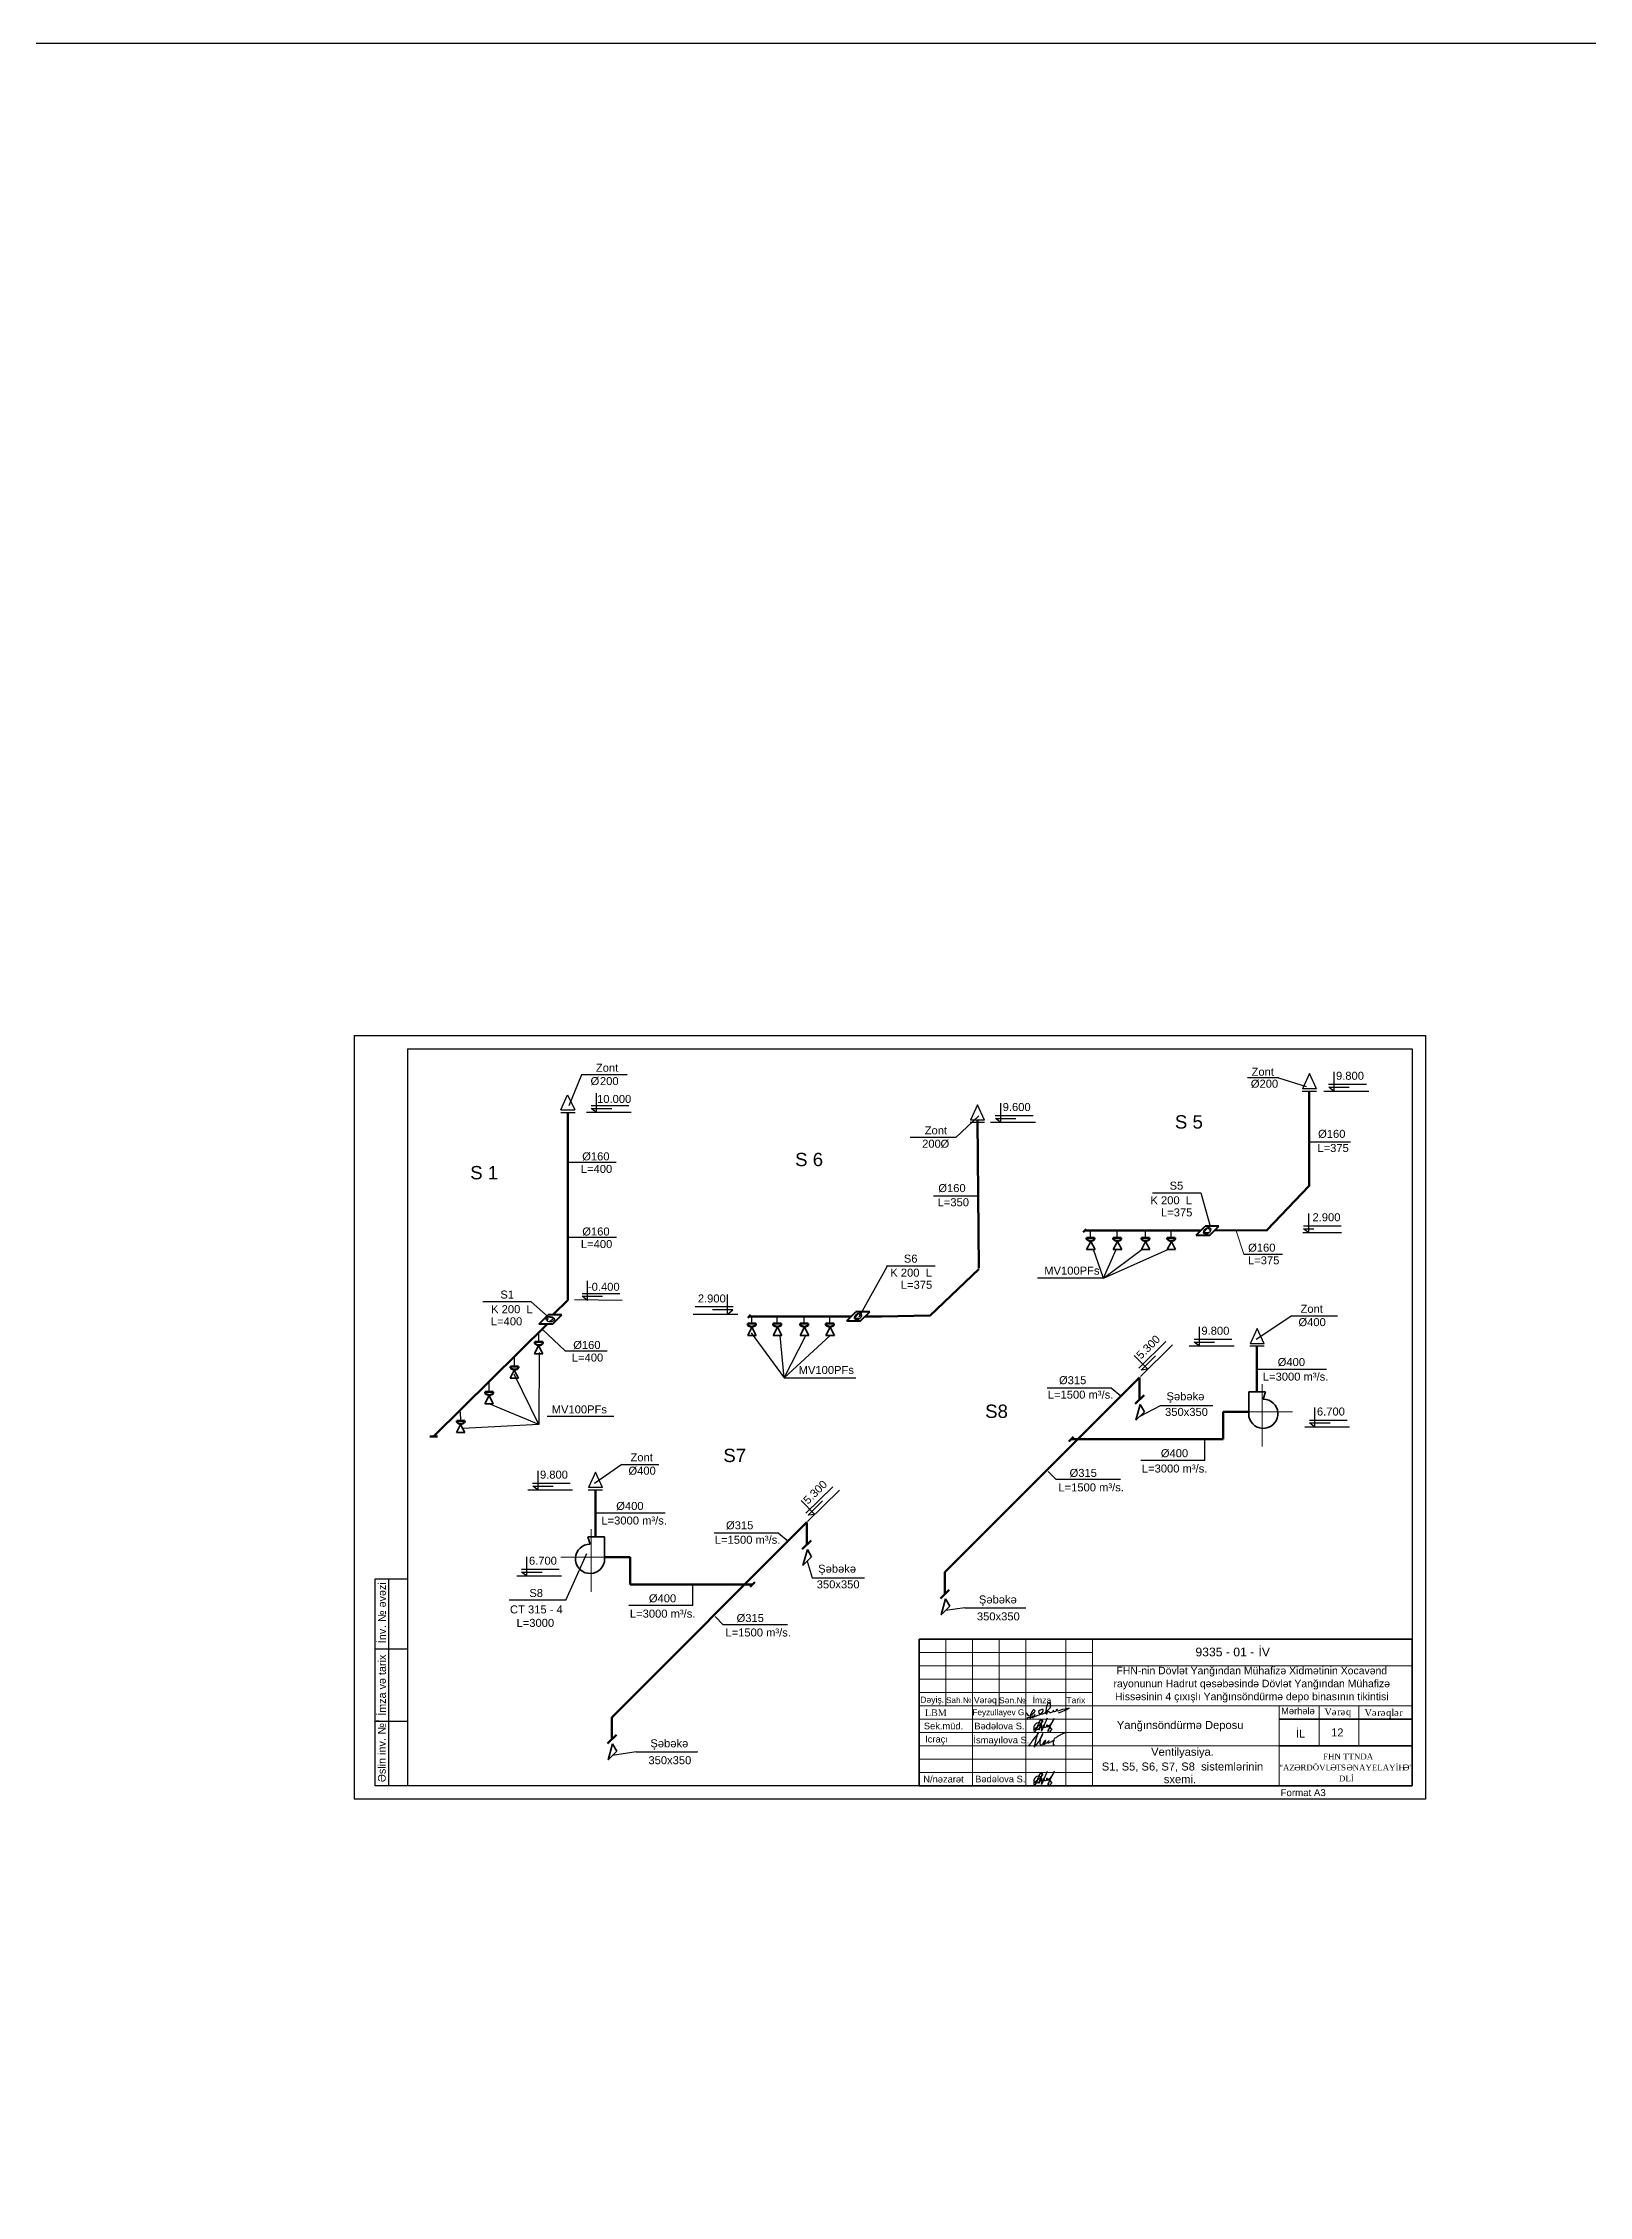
# Model space of a CAD drawing. Header units: millimetres. Extents: x 895788 to 1136524, y -21936 to 400945.
# Drawn here: x 955849 to 1013832, y 320217 to 400945 of the extents above; entities that cross this region are included whole.
import ezdxf

# ---------------------------------------------------------------- set-up
doc = ezdxf.new("R2010")
doc.units = ezdxf.units.MM
for name, color, linetype, lineweight in [('0_Ном._пера__1', 7, 'Continuous', 15), ('0_Ном._пера__21', 7, 'Continuous', 30), ('0_Ном._пера__7', 7, 'Continuous', 60), ('2D-чертеж - Общий_Ном._пера__41', 7, 'Continuous', 25), ('Künc ştampının yazısı', 7, 'Continuous', 13), ('LLLLLLLL', 7, 'Continuous', 30), ('ştamp', 5, 'Continuous', 18), ('Интерьер- Перегородка_Ном._пера__1_Ном._пера__7', 7, 'Continuous', 35), ('Интерьер- Перегородка_Ном._пера__7_Ном._пера__7', 7, 'Continuous', 25)]:
    doc.layers.add(name, color=color, linetype=linetype, lineweight=lineweight)
doc.layers.add('2D-чертеж - Общий', color=7, linetype='Continuous')
doc.layers.add('kenar xetler', color=7, linetype='Continuous')
doc.styles.get("Standard").update_dxf_attribs({"font": 'arial.ttf', "height": 400})
doc.styles.add('Times New  Roman', font='times.ttf')
doc.styles.add('Times New Roman', font='times.ttf', dxfattribs={"height": 200})
doc.styles.add('СГЕНЕРИР_СТИЛЬ_1', font='arial.ttf')
doc.linetypes.add('пути', pattern='A,0.15,[130,ltypeshp.shx,S=0.25,R=0,X=0,Y=0],0.15', length=0.3)

msp = doc.modelspace()

# ---------------------------------------------------------------- linework, layer by layer
for p, q in [((967518.391, 363727.695), (1007707.162, 363729.533)), ((967518.391, 363727.695), (1007707.162, 363729.533)), ((967518.391, 363727.695), (1007707.162, 363729.533)), ((967518.391, 363727.695), (967518.391, 335093.262)), ((1007707.162, 363729.533), (1007707.162, 335098.67)), ((976043.866, 362259.693), (975566.051, 361089.812)), ((977753.786, 362259.693), (976043.866, 362259.693)), ((1002187.034, 362141.62), (1001030.786, 362141.62)), ((1002184.111, 362141.916), (1003222.81, 361821.117)), ((990086.522, 359911.335), (990942.029, 360714.143)), ((990086.522, 359911.335), (988376.601, 359911.335)), ((1003350.921, 359749.297), (1004887.23, 359749.297)), ((977350.244, 358971.329), (975569.56, 358971.329)), ((989246.477, 357715.43), (990880.847, 357715.43)), ((997455.95, 357828.431), (999277.016, 357828.431)), ((999277.016, 357828.431), (999623.349, 356585.37)), ((977352.924, 356154.298), (975572.24, 356154.298)), ((995620.332, 354636.191), (995251.029, 355703.712)), ((995620.332, 354636.191), (996093.383, 355703.712)), ((995620.332, 354636.191), (997060.55, 355703.712)), ((1000887.65, 355537.785), (1002337.14, 355534.853)), ((987497.446, 355059.25), (986452.899, 353171.752)), ((987487.385, 355091.59), (989308.45, 355091.59)), ((995598.59, 354636.191), (993143.305, 354636.191)), ((974159.782, 353744.539), (972338.717, 353744.539)), ((1002687.482, 353220.163), (1001344.074, 352326.14)), ((1002687.482, 353220.163), (1004397.402, 353220.163)), ((982404.42, 352577.166), (983645.539, 350897.035)), ((983645.539, 350897.035), (983490.488, 352486.909)), ((983645.539, 350897.035), (984462.705, 352487.41)), ((983645.539, 350897.035), (985371.367, 352487.41)), ((974454.175, 351845.178), (974440.727, 349140.059)), ((977013.124, 351898.965), (975423.395, 351898.965)), ((1003987.867, 351211.106), (1001377.516, 351211.106)), ((974440.727, 349140.059), (973524.618, 351030.806)), ((983645.539, 350897.035), (986335.986, 350892.103)), ((995910.792, 350513.229), (993505.984, 350513.229)), ((996276.064, 350209.288), (995910.792, 350513.229)), ((974440.727, 349140.059), (972577.82, 349924.777)), ((996998.669, 349461.371), (997767.81, 349855.799)), ((974440.727, 349140.059), (971588.51, 348998.684)), ((977256.871, 349446.535), (974752.556, 349446.535)), ((999425.899, 347799.481), (999425.899, 348590.378)), ((977557.397, 347650.719), (976534.449, 346930.487)), ((977557.397, 347650.719), (978951.23, 347650.719)), ((993850.754, 347079.529), (993549.155, 347381.676)), ((999425.899, 347799.481), (997021.091, 347799.481)), ((996255.563, 347079.529), (993850.754, 347079.529)), ((979178.242, 345815.453), (976567.891, 345815.453)), ((983421.678, 345071.972), (981016.87, 345071.972)), ((983786.95, 344768.03), (983421.678, 345071.972)), ((975456.315, 342563.094), (976247.537, 344305.984)), ((984509.555, 344020.114), (984702.179, 343389.849)), ((968814.774, 335598.431), (968814.774, 343355.57)), ((980223.58, 342358.223), (980223.58, 343149.12)), ((975456.315, 342563.094), (973334.251, 342563.094)), ((980223.58, 342358.223), (977818.771, 342358.223)), ((981361.64, 341638.272), (981060.041, 341940.418)), ((983766.449, 341638.272), (981361.64, 341638.272)), ((990419.404, 342268.809), (989695.252, 342171.188)), ((968300.845, 340728.808), (969517.99, 340728.808)), ((969518.035, 339615.88), (969518.035, 336115.88)), ((968300.845, 338024.021), (969518.029, 338024.021)), ((968460.054, 338024.021), (968343.129, 338024.021)), ((978098.652, 336876.171), (977206.138, 336729.93)), ((980395.577, 336876.171), (980396.086, 336876.671)), ((1007707.162, 335098.67), (967518.391, 335098.67))]:
    msp.add_line(p, q)
at = {"linetype": 'ByBlock', "lineweight": 30}
for p, q in [((969518.041, 363228.59), (969518.034, 335598.434)), ((969518.041, 363228.59), (1007206.042, 363228.58)), ((1007206.042, 363228.58), (1007206.94, 335598.431)), ((1007206.94, 335598.431), (969415.847, 335598.431))]:
    msp.add_line(p, q, dxfattribs=at)
at = {"lineweight": 30}
for p, q in [((1003349.183, 362307.519), (1003084.519, 361734.643)), ((1003608.707, 361734.643), (1003084.519, 361734.643)), ((1003608.707, 361734.643), (1003349.183, 362307.519)), ((975266.254, 360938.052), (975525.779, 361510.928)), ((975266.254, 360938.052), (975790.443, 360938.052)), ((975525.779, 361510.928), (975790.443, 360938.052)), ((990901.756, 361135.259), (990637.092, 360562.383)), ((991161.281, 360562.383), (990901.756, 361135.259)), ((1003611.572, 361637.505), (1003073.132, 361637.505)), ((975263.389, 360840.914), (975801.83, 360840.914)), ((991164.146, 360465.245), (990625.705, 360465.245)), ((991161.281, 360562.383), (990637.092, 360562.383)), ((1001646.736, 352077.242), (1001108.296, 352077.242)), ((1001384.347, 352747.256), (1001119.683, 352174.38)), ((1001643.872, 352174.38), (1001119.683, 352174.38)), ((1001643.872, 352174.38), (1001384.347, 352747.256)), ((976574.722, 347351.603), (976310.058, 346778.727)), ((976834.247, 346778.727), (976574.722, 347351.603)), ((976837.111, 346681.589), (976298.671, 346681.589)), ((976834.247, 346778.727), (976310.058, 346778.727)), ((968300.307, 335598.431), (968300.307, 343355.57)), ((968300.307, 343355.57), (969518.035, 343355.57)), ((968300.307, 343355.57), (969518.035, 343355.57)), ((969518.034, 335598.431), (968300.307, 335598.431))]:
    msp.add_line(p, q, dxfattribs=at)
at = {"color": 5, "lineweight": 60}
for p, q in [((1003342.352, 358086.59), (1003333.663, 361623.417)), ((975532.61, 353812.543), (975532.61, 360840.914)), ((990948.09, 355007.656), (990894.926, 360562.383)), ((994866.897, 356360.827), (994974.22, 356472.414)), ((999262.659, 356416.62), (994920.558, 356416.62)), ((994987.002, 356143.948), (995287.3, 356143.948)), ((994987.002, 356143.948), (994987.002, 356089.851)), ((995287.3, 356143.948), (995287.3, 356088.868)), ((995991.047, 356143.948), (996291.345, 356143.948)), ((995991.047, 356143.948), (995991.047, 356089.851)), ((996291.345, 356143.948), (996291.345, 356088.868)), ((997045.651, 356143.948), (997345.949, 356143.948)), ((997045.651, 356143.948), (997045.651, 356089.851)), ((997345.949, 356143.948), (997345.949, 356088.868)), ((998012.136, 356143.948), (998312.434, 356143.948)), ((998012.136, 356143.948), (998012.136, 356089.851)), ((998312.434, 356143.948), (998312.434, 356088.868)), ((1001779.335, 356430.629), (999782.909, 356416.62)), ((974994.824, 353281.818), (975532.61, 353812.543)), ((970523.596, 348725.709), (974756.794, 352911.107)), ((982279.926, 352927.145), (982580.223, 352927.145)), ((982279.926, 352927.145), (982279.926, 352873.048)), ((982281.347, 353144.525), (982388.67, 353256.111)), ((986160.03, 353200.318), (982335.009, 353200.318)), ((982580.223, 352927.145), (982580.223, 352872.065)), ((983235.305, 352927.645), (983535.603, 352927.645)), ((983235.305, 352927.645), (983235.305, 352873.548)), ((983535.603, 352927.645), (983535.603, 352872.566)), ((984251.175, 352927.645), (984551.473, 352927.645)), ((984251.175, 352927.645), (984251.175, 352873.548)), ((984551.473, 352927.645), (984551.473, 352872.566)), ((985211.746, 352927.645), (985512.044, 352927.645)), ((985211.746, 352927.645), (985211.746, 352873.548)), ((985512.044, 352927.645), (985512.044, 352872.566)), ((987299.469, 353197.018), (986680.28, 353200.318)), ((989125.051, 353237.4), (987300.172, 353191.8)), ((974595.279, 352238.208), (974294.981, 352238.208)), ((974294.981, 352238.208), (974294.981, 352183.128)), ((974595.279, 352238.208), (974595.279, 352184.111)), ((1001377.516, 350368.688), (1001377.516, 352077.242)), ((973684.238, 351319.637), (973383.941, 351319.637)), ((973383.941, 351319.637), (973383.941, 351264.557)), ((973684.238, 351319.637), (973684.238, 351265.54)), ((972737.44, 350365.013), (972437.142, 350365.013)), ((972437.142, 350365.013), (972437.142, 350309.933)), ((972737.44, 350365.013), (972737.44, 350310.916)), ((989676.092, 343602.391), (996979.155, 350913.117)), ((996979.155, 350913.117), (996979.508, 350912.97)), ((996979.508, 350912.97), (996979.508, 350077.283)), ((996814.496, 349913.546), (997144.521, 350241.02)), ((1000106.955, 349613.435), (1000106.955, 348590.378)), ((1001079.828, 349613.435), (1000106.955, 349613.435)), ((971668.776, 349287.516), (971368.478, 349287.516)), ((971368.478, 349287.516), (971368.478, 349232.436)), ((971668.776, 349287.516), (971668.776, 349233.419)), ((970647.902, 348699.361), (970354.457, 348699.361)), ((994318.963, 348502.319), (994492.6, 348678.436)), ((994405.782, 348590.378), (1000106.955, 348590.378)), ((976567.891, 344973.035), (976567.891, 346681.589)), ((977186.977, 338161.133), (984490.041, 345471.859)), ((984325.381, 344472.288), (984655.407, 344799.762)), ((984490.041, 345471.859), (984490.394, 345471.713)), ((984490.394, 345471.713), (984490.394, 344636.025)), ((976900.349, 344172.177), (977873.222, 344172.177)), ((977866.505, 344172.177), (977866.505, 343149.12)), ((977866.505, 343149.12), (982461.003, 343149.12)), ((982374.184, 343061.062), (982547.821, 343237.179)), ((989676.092, 343602.391), (989676.092, 342787.099)), ((989511.079, 342623.362), (989841.104, 342950.836)), ((977021.965, 337182.105), (977351.99, 337509.579)), ((977186.977, 338161.133), (977186.977, 337345.842))]:
    msp.add_line(p, q, dxfattribs=at)
at = {"color": 5, "lineweight": 60, "ltscale": 20}
for p, q in [((1001747.53, 356426.499), (1003338.727, 358093.228)), ((989125.051, 353237.4), (990950.412, 354969.354))]:
    msp.add_line(p, q, dxfattribs=at)
at = {"lineweight": 40}
for p, q in [((999093.909, 356247.87), (999431.409, 356585.37)), ((999094.263, 356247.017), (999613.098, 356247.017)), ((999951.806, 356585.517), (999431.763, 356585.517)), ((999613.452, 356247.163), (999951.806, 356585.517)), ((974451.445, 352919.793), (974788.945, 353257.293)), ((974451.798, 352918.939), (974970.634, 352918.939)), ((975309.341, 353257.439), (974789.298, 353257.439)), ((974970.987, 352919.086), (975309.341, 353257.439)), ((985995.538, 353033.876), (986333.038, 353371.376)), ((985995.892, 353033.022), (986514.728, 353033.022)), ((986853.435, 353371.522), (986333.392, 353371.522)), ((986515.081, 353033.169), (986853.435, 353371.522))]:
    msp.add_line(p, q, dxfattribs=at)
at = {"color": 3, "lineweight": 30}
for p, q in [((999526.129, 356530.338), (999380.506, 356342.04)), ((999380.506, 356342.04), (999600.097, 356349.279)), ((999527.12, 356531.228), (999634.488, 356403.23)), ((974792.51, 353176.855), (974762.605, 353027.081)), ((975025.443, 353113.357), (974792.51, 353176.855)), ((975025.443, 353113.357), (974827.442, 352995.317)), ((986427.759, 353316.343), (986282.135, 353128.045)), ((986282.135, 353128.045), (986501.726, 353135.285)), ((986428.749, 353317.234), (986536.117, 353189.235))]:
    msp.add_line(p, q, dxfattribs=at)
at = {"color": 7, "lineweight": 0}
for p, q in [((1000887.65, 355537.785), (1000594.987, 356401.806)), ((974159.782, 353744.539), (974792.51, 353176.855)), ((975431.03, 351901.32), (974566.25, 352722.715)), ((1001576.096, 350656.239), (1001576.096, 348313.708)), ((1001079.828, 349613.435), (1002711.533, 349613.435)), ((976404.081, 345214.981), (976404.081, 342872.451)), ((976900.349, 344172.177), (975268.644, 344172.177))]:
    msp.add_line(p, q, dxfattribs=at)
at = {"color": 7, "lineweight": 35}
for p, q in [((995146.623, 356006.521), (994987.913, 355703.712)), ((995305.333, 355703.712), (994987.913, 355703.712)), ((995305.333, 355703.712), (995146.623, 356006.521)), ((996150.668, 356006.521), (995991.958, 355703.712)), ((996309.378, 355703.712), (995991.958, 355703.712)), ((996309.378, 355703.712), (996150.668, 356006.521)), ((997205.272, 356006.521), (997046.562, 355703.712)), ((997363.982, 355703.712), (997046.562, 355703.712)), ((997363.982, 355703.712), (997205.272, 356006.521)), ((998171.757, 356006.521), (998013.047, 355703.712)), ((998330.467, 355703.712), (998013.047, 355703.712)), ((998330.467, 355703.712), (998171.757, 356006.521)), ((982439.546, 352789.717), (982280.836, 352486.909)), ((982598.256, 352486.909), (982439.546, 352789.717)), ((983394.926, 352790.218), (983236.216, 352487.41)), ((983553.636, 352487.41), (983394.926, 352790.218)), ((984410.796, 352790.218), (984252.086, 352487.41)), ((984569.506, 352487.41), (984410.796, 352790.218)), ((985371.367, 352790.218), (985212.657, 352487.41)), ((985530.077, 352487.41), (985371.367, 352790.218)), ((974276.948, 351797.972), (974435.658, 352100.781)), ((974435.658, 352100.781), (974594.369, 351797.972)), ((982598.256, 352486.909), (982280.836, 352486.909)), ((983553.636, 352487.41), (983236.216, 352487.41)), ((984569.506, 352487.41), (984252.086, 352487.41)), ((985530.077, 352487.41), (985212.657, 352487.41)), ((973365.908, 350879.401), (973524.618, 351182.21)), ((973524.618, 351182.21), (973683.328, 350879.401)), ((974276.948, 351797.972), (974594.369, 351797.972)), ((973365.908, 350879.401), (973683.328, 350879.401)), ((1001077.371, 350368.109), (1001696.575, 350368.109)), ((1001077.371, 350368.109), (1001077.371, 349437.09)), ((1001696.575, 350368.109), (1001615.29, 350098.125)), ((972419.109, 349924.777), (972577.82, 350227.586)), ((972419.109, 349924.777), (972736.53, 349924.777)), ((972577.82, 350227.586), (972736.53, 349924.777)), ((996838.055, 349301.885), (997004.372, 349897.779)), ((996838.055, 349301.885), (997159.283, 349620.857)), ((997004.372, 349897.779), (997159.283, 349620.857)), ((971350.445, 348847.28), (971509.155, 349150.089)), ((971350.445, 348847.28), (971667.865, 348847.28)), ((971509.155, 349150.089), (971667.865, 348847.28)), ((976902.807, 344926.851), (976283.602, 344926.851)), ((976283.602, 344926.851), (976364.887, 344656.867)), ((976902.807, 344926.851), (976902.807, 343995.832)), ((984348.941, 343860.628), (984515.258, 344456.521)), ((984348.941, 343860.628), (984670.169, 344179.599)), ((984515.258, 344456.521), (984670.169, 344179.599)), ((989534.638, 342011.702), (989700.955, 342607.596)), ((989534.638, 342011.702), (989855.866, 342330.673)), ((989700.955, 342607.596), (989855.866, 342330.673)), ((977045.524, 336570.445), (977211.841, 337166.338)), ((977045.524, 336570.445), (977366.752, 336889.416)), ((977211.841, 337166.338), (977366.752, 336889.416))]:
    msp.add_line(p, q, dxfattribs=at)
at = {"color": 7}
for p, q in [((995620.332, 354636.191), (998030.631, 355703.712)), ((997767.81, 349855.799), (999730.144, 349855.799)), ((984702.179, 343389.849), (986664.513, 343389.849)), ((990419.404, 342268.809), (992716.329, 342268.809)), ((978098.652, 336876.171), (980395.577, 336876.171))]:
    msp.add_line(p, q, dxfattribs=at)
at = {"color": 5, "lineweight": 30}
for p, q in [((993006.388, 337705.266), (993240.327, 337898.547)), ((993131.366, 337777.737), (993099.319, 337699.027)), ((993326.396, 338032.169), (993197.292, 337731.975)), ((993210.05, 337700.959), (993236.664, 337728.314)), ((993507.691, 338129.183), (993294.349, 337647.775)), ((993294.349, 337647.775), (993321.818, 337794.211)), ((993570.257, 337734.772), (993545.981, 337637.089)), ((993757.828, 338122.932), (993570.257, 337734.772)), ((993006.388, 335705.266), (993240.327, 335898.547)), ((993326.396, 336032.169), (993197.292, 335731.975)), ((993507.691, 336129.183), (993294.349, 335647.775)), ((993757.828, 336122.932), (993570.257, 335734.772)), ((993131.366, 335777.737), (993099.319, 335699.027)), ((993210.05, 335700.959), (993236.664, 335728.314)), ((993294.349, 335647.775), (993321.818, 335794.211)), ((993570.257, 335734.772), (993545.981, 335637.089))]:
    msp.add_line(p, q, dxfattribs=at)
at = {"color": 4, "lineweight": 30}
msp.add_lwpolyline([(895787.88, 400945.385), (1136523.833, 400945.385), (1136523.833, -21935.758), (895787.88, -21935.758)], close=True, dxfattribs=at)
at = {"color": 5, "lineweight": 60}
for centre, start, end in [((995137.642, 356239.362), 224.78448981, 314.84059964), ((996141.687, 356239.362), 224.78448981, 314.84059964), ((997196.291, 356239.362), 224.78448981, 314.84059964), ((998162.776, 356239.362), 224.78448981, 314.84059964), ((982430.565, 353022.558), 224.78448981, 314.84059965), ((983385.945, 353023.059), 224.78448981, 314.84059965), ((984401.815, 353023.059), 224.78448981, 314.84059965), ((985362.386, 353023.059), 224.78448981, 314.84059965), ((974444.64, 352333.621), 225.15940035, 315.21551019), ((973533.599, 351415.051), 225.15940035, 315.21551019), ((972586.801, 350460.427), 225.15940035, 315.21551019), ((971518.136, 349382.929), 225.15940035, 315.21551019)]:
    msp.add_arc(centre, 212.24, start, end, dxfattribs=at)
at = {"lineweight": 30}
for centre, start, end in [((999431.763, 356585.017), 90, 135), ((999613.098, 356247.517), 270, 315), ((999622.995, 356585.017), 45, 90), ((974789.298, 353256.939), 90, 135), ((974970.634, 352919.439), 270, 315), ((986333.392, 353371.022), 90, 135), ((986514.728, 353033.522), 270, 315)]:
    msp.add_arc(centre, 0.5, start, end, dxfattribs=at)
at = {"lineweight": 40}
msp.add_arc((974451.798, 352919.439), 0.5, 135, 270, dxfattribs=at)
at = {"color": 7, "lineweight": 35}
for centre, start, end in [((1001614.86, 349549.09), 191.77067525, 89.95511965), ((976365.317, 344107.833), 90.04488035, 348.22932475)]:
    msp.add_arc(centre, 549.035, start, end, dxfattribs=at)
at = {"color": 3, "lineweight": 30}
for centre, major_axis in [((999511.551, 356408.147), (-114.9, -99.509)), ((974877.591, 353092.689), (-151.862, 6.484)), ((986413.181, 353194.153), (-114.9, -99.509))]:
    msp.add_ellipse(centre, major_axis=major_axis, ratio=0.68620526, dxfattribs=at)
at = {"color": 5, "lineweight": 30}
for centre, major_axis, ratio, start_param, end_param in [((993029.816, 337684.202), (0.073, 31.504), 0.999998025, 0.840791357, 2.297146505), ((993159.92, 337786.272), (-1.485, 149.775), 0.999998174, 0.89052601, 1.841507751), ((993044.609, 337688.809), (-0.195, 46.077), 0.99999809, 2.152370903, 3.651563201), ((993095.189, 337781.88), (-0.303, 87.448), 0.999998153, 2.005347321, 3.576170897), ((993209.782, 337739.919), (-3.142, 217.695), 0.999998116, -0.083286193, 0.861459039), ((992900.735, 337790.086), (18.846, 217.652), 0.999997974, 4.094830118, 4.368830198), ((992712.211, 337984.64), (1.893, 467.437), 0.999998143, 4.25790895, 4.531200384), ((993017.945, 338016.185), (2.231, 333.689), 0.999998169, 3.49800116, 3.953951908), ((993749.645, 337747.119), (33.272, 596.572), 0.999997872, 1.141350874, 1.370281036), ((993219.174, 337722.845), (-1.101, 23.685), 0.999998204, 1.129032484, 2.700136265), ((993270.237, 338006.846), (-0.091, 52.654), 0.999998135, -1.45784773, 1.201583692), ((993168.215, 337813.066), (1.705, 154.746), 0.999998178, 4.601269324, 5.920157443), ((992800.36, 338416.685), (-58.315, 677.228), 0.999998153, 3.759685671, 3.982125219), ((993131.824, 337909.16), (-20.97, 176.192), 0.99999822, 3.819340772, 4.143746111), ((993284.814, 337831.895), (-4.66, 4.908), 0.999967151, 3.961598199, 7.086008669), ((993370.44, 337839.293), (4.831, 92.558), 0.999998246, 1.702221271, 2.352386155), ((993325.088, 337859.889), (-0.721, 85.718), 0.999998075, 2.852467191, 4.617356668), ((993343.702, 338027.312), (0.575, 17.965), 0.999998193, -0.550120826, 1.329202763), ((993324.236, 338032.402), (-0.45, 30.978), 0.999998197, 3.810230601, 5.023947585), ((993393.16, 337857.616), (-2.19, 17.941), 0.999997946, 4.302360681, 7.89512968), ((993441.408, 337859.725), (3.472, 66.184), 0.999998193, 1.699245428, 2.695085113), ((993430.682, 337895.944), (1.551, 96.707), 0.999998257, 2.938920845, 4.280466982), ((993498.948, 337859.059), (-1.815, 19.478), 0.999998065, 4.360655175, 7.971835388), ((993560.418, 337872.215), (-0.283, 82.424), 0.999998177, 1.778184582, 2.534528599), ((993505.595, 337893.719), (-3.976, 89.636), 0.999998042, 3.186951221, 4.182019078), ((993552.315, 337657.669), (0.077, 21.533), 0.999998318, 1.063449285, 2.846583639), ((993995.478, 337367.507), (41.49, 549.626), 0.999998068, 0.844874847, 1.069119406), ((993064.779, 338439.771), (-14.698, 784.884), 0.999998181, 3.847143744, 4.261592042), ((993878.08, 337419.893), (6.778, 339.639), 0.999998167, 0.611923237, 1.050830689), ((993633.873, 337740.599), (-0.572, 31.612), 0.999998073, 4.125590006, 7.030754987), ((993672.85, 337710.537), (-0.074, 17.947), 0.999998528, 4.199556927, 7.036903368), ((993159.92, 335786.272), (-1.485, 149.775), 0.999998174, 0.89052601, 1.841507751), ((993209.782, 335739.919), (-3.142, 217.695), 0.999998116, -0.083286193, 0.861459039), ((992712.211, 335984.64), (1.893, 467.437), 0.999998143, 4.25790895, 4.531200384), ((993749.645, 335747.119), (33.272, 596.572), 0.999997872, 1.141350874, 1.370281036), ((993270.237, 336006.846), (-0.091, 52.654), 0.999998135, -1.45784773, 1.201583692), ((993168.215, 335813.066), (1.705, 154.746), 0.999998178, 4.601269324, 5.920157443), ((992800.36, 336416.685), (-58.315, 677.228), 0.999998153, 3.759685671, 3.982125219), ((993131.824, 335909.16), (-20.97, 176.192), 0.99999822, 3.819340772, 4.143746111), ((993284.814, 335831.895), (-4.66, 4.908), 0.999967151, 3.961598199, 7.086008669), ((993370.44, 335839.293), (4.831, 92.558), 0.999998246, 1.702221271, 2.352386155), ((993325.088, 335859.889), (-0.721, 85.718), 0.999998075, 2.852467191, 4.617356668), ((993343.702, 336027.312), (0.575, 17.965), 0.999998193, -0.550120826, 1.329202763), ((993324.236, 336032.402), (-0.45, 30.978), 0.999998197, 3.810230601, 5.023947585), ((993393.16, 335857.616), (-2.19, 17.941), 0.999997946, 4.302360681, 7.89512968), ((993441.408, 335859.725), (3.472, 66.184), 0.999998193, 1.699245428, 2.695085113), ((993430.682, 335895.944), (1.551, 96.707), 0.999998257, 2.938920845, 4.280466982), ((993498.948, 335859.059), (-1.815, 19.478), 0.999998065, 4.360655175, 7.971835388), ((993560.418, 335872.215), (-0.283, 82.424), 0.999998177, 1.778184582, 2.534528599), ((993505.595, 335893.719), (-3.976, 89.636), 0.999998042, 3.186951221, 4.182019078), ((993064.779, 336439.771), (-14.698, 784.884), 0.999998181, 3.847143744, 4.261592042), ((993768.968, 336119.032), (0.121, 11.803), 0.999998062, 3.978899261, 7.527496133), ((993029.816, 335684.202), (0.073, 31.504), 0.999998025, 0.840791357, 2.297146505), ((993044.609, 335688.809), (-0.195, 46.077), 0.99999809, 2.152370903, 3.651563201), ((993095.189, 335781.88), (-0.303, 87.448), 0.999998153, 2.005347321, 3.576170897), ((992900.735, 335790.086), (18.846, 217.652), 0.999997974, 4.094830118, 4.368830198), ((993017.945, 336016.185), (2.231, 333.689), 0.999998169, 3.49800116, 3.953951908), ((993219.174, 335722.845), (-1.101, 23.685), 0.999998204, 1.129032484, 2.700136265), ((993552.315, 335657.669), (0.077, 21.533), 0.999998318, 1.063449285, 2.846583639), ((993995.478, 335367.507), (41.49, 549.626), 0.999998068, 0.844874847, 1.069119406), ((993878.08, 335419.893), (6.778, 339.639), 0.999998167, 0.611923237, 1.050830689), ((993633.873, 335740.599), (-0.572, 31.612), 0.999998073, 4.125590006, 7.030754987), ((993672.85, 335710.537), (-0.074, 17.947), 0.999998528, 4.199556927, 7.036903368)]:
    msp.add_ellipse(centre, major_axis=major_axis, ratio=ratio, start_param=start_param, end_param=end_param, dxfattribs=at)
for points, knots in [([(992896.415, 337116.335, -120), (992886.836, 337107.265, -120), (992870.532, 337091.825, -120), (992830.687, 337083.578, -120), (992826.823, 337117.453, -120), (992862.436, 337159.159, -120), (992930.243, 337233.544, -120), (993007.336, 337344.957, -120), (993103.712, 337474.926, -120), (993141.07, 337518.138, -120), (993198.196, 337617.041, -120), (993174.252, 337600.001, -120), (993162.872, 337556.615, -120), (993135.964, 337483.936, -120), (993095.565, 337380.966, -120), (993072.261, 337265.695, -120), (993045.414, 337179.258, -120), (993001.708, 337011.653, -120), (993071.632, 337100.946, -120), (993114.283, 337147.976, -120), (993177.418, 337230.491, -120), (993230.013, 337311.148, -120), (993283.583, 337394.089, -120), (993319.327, 337472.768, -120), (993349.06, 337514.419, -120), (993351.896, 337573.01, -120), (993325.514, 337511.166, -120), (993281.648, 337458.631, -120), (993244.422, 337326.118, -120), (993224.476, 337214.533, -120), (993237.396, 337146.054, -120), (993270.099, 337108.44, -120), (993320.367, 337130.723, -120), (993355.237, 337193.821, -120), (993400.062, 337218.731, -120), (993470.626, 337307.977, -120), (993419.054, 337270.911, -120), (993383.146, 337255.265, -120), (993396.947, 337195.522, -120), (993438.99, 337241.093, -120), (993483.269, 337304.691, -120), (993403.466, 337283.656, -120), (993389.256, 337234.156, -120), (993346.165, 337173.556, -120), (993393.308, 337147.777, -120), (993435.057, 337180.151, -120), (993488.556, 337197.323, -120), (993533.439, 337244.737, -120), (993571.101, 337259.304, -120), (993589.105, 337291.512, -120), (993548.607, 337249.923, -120), (993519.987, 337236.314, -120), (993543.011, 337198.67, -120), (993596.083, 337218.073, -120), (993652.838, 337246.55, -120), (993700.159, 337265.416, -120), (993759.337, 337318.623, -120), (993754.415, 337274.425, -120), (993736.471, 337236.997, -120), (993727.918, 337190.198, -120), (993730.993, 337137.29, -120), (993761.907, 337139.392, -120), (993772.761, 337148.149, -120), (993778.392, 337152.692, -120)], [0, 0, 0, 0, 41.556665976, 70.7344602, 90.563066109, 123.281734141, 232.438546064, 391.700594814, 545.829614661, 655.633990619, 703.495194112, 705.277613823, 740.464864692, 829.015912906, 943.630882634, 1074.692943915, 1157.808375281, 1284.468358587, 1325.660348863, 1418.854240905, 1502.398141569, 1628.161784485, 1709.577033878, 1801.27152875, 1873.801511755, 1893.189928335, 1920.909123083, 1993.763519175, 2166.329587981, 2286.130425455, 2335.852334971, 2375.743026351, 2411.683763607, 2478.502871372, 2575.821745264, 2633.473819745, 2656.291069381, 2719.673084463, 2746.560541641, 2786.29443042, 2854.857115208, 2885.125287684, 2970.66353317, 3023.817114541, 3053.610970814, 3095.475349821, 3168.626267787, 3223.158800997, 3284.904978557, 3289.421249723, 3320.060822958, 3369.560069384, 3388.358382947, 3427.92766794, 3509.901172861, 3579.985754887, 3627.167778043, 3640.500726937, 3690.324679246, 3758.973880929, 3793.424541886, 3813.712404999, 3835.580769424, 3835.580769424, 3835.580769424, 3835.580769424]), ([(993772.259, 337335.243, -120), (993774.833, 337344.35, -120), (993779.313, 337360.199, -120), (993799.599, 337390.861, -120), (993857.985, 337418.193, -120), (993937.424, 337469.852, -120), (994025.445, 337523.27, -120), (994107.089, 337566.648, -120), (994159.877, 337583.64, -120), (994228.758, 337614.047, -120), (994227.523, 337589.409, -120), (994227.41, 337587.164, -120)], [0, 0, 0, 0, 28.269540966, 49.201463556, 108.006102601, 215.076425288, 334.895744478, 422.688269822, 474.999169848, 538.699096544, 545.083392005, 545.083392005, 545.083392005, 545.083392005])]:
    msp.add_open_spline(points, degree=3, knots=knots, dxfattribs=at)
at = {"layer": '0_Ном._пера__21', "color": 5, "linetype": 'Continuous', "flags": 128}
msp.add_lwpolyline([(992724.177, 338329.008), (992796.842, 338237.527), (992857.884, 338223.45), (993035.915, 338357.561, 1.249640379), (992967.842, 338421.365, 0.079258228), (992870.405, 338216.411), (992870.405, 338128.818), (992861.014, 338095.97), (992788.234, 338083.457), (992770.234, 338120.215), (992799.19, 338157.755), (992915.795, 338167.922), (992942.238, 338174.711), (992967.413, 338213.984), (992958.332, 338219.805), (992940.902, 338192.616), (992955.133, 338157.529), (992976.931, 338157.529), (993050.397, 338210.299), (993059.726, 338247.591), (993045.978, 338266.727), (993020.676, 338248.55), (993015.045, 338216.187), (993029.926, 338195.596), (993072.491, 338205.891), (993274.487, 338285.771), (993340.444, 338360.317), (993363.215, 338424.662), (993358.34, 338463.278), (993306.897, 338463.278), (993246.212, 338434.648), (993186.684, 338385.406), (993199.492, 338328.298), (993244.815, 338297.774), (993299.888, 338283.689), (993344.006, 338296.287), (993418.922, 338329.51), (993510.31, 338403.518), (993619.819, 338521.616), (993648.968, 338600.348), (993631.636, 338661.759), (993570.185, 338705.062), (993535.521, 338686.166), (993491.403, 338588.538), (993463.829, 338406.667), (993452.029, 338328.839), (993468.555, 338298.804), (993492.978, 338298.804), (993526.067, 338350.767), (993554.973, 338396.162), (993579.639, 338365.726), (993610.365, 338345.256), (993652.12, 338345.256), (993710.945, 338375.41), (993753.382, 338405.984), (993747.461, 338426.696), (993735.124, 338409.929), (993756.343, 338384.286), (993793.352, 338378.369), (993825.92, 338398.094), (993895.991, 338439.518), (993895.991, 338457.764), (993878.226, 338457.764), (993849.606, 338428.176), (993926.585, 338406.971), (994026.637, 338442.714), (994094.374, 338464.347), (994180.522, 338485.623), (994287.063, 338511.935), (994341.431, 338511.935), (994311.23, 338491.065), (994267.003, 338460.504), (994171.115, 338418.827), (993995.368, 338340.036), (993928.066, 338321.837)], format="xyb", dxfattribs=at)
at = {"layer": '2D-чертеж - Общий', "color": 5, "linetype": 'пути', "lineweight": 30, "ltscale": 600}
for p, q in [((995137.151, 356143.948), (995137.531, 356416.62)), ((995807.999, 356416.12), (995807.5, 356416.62)), ((996141.196, 356143.948), (996141.576, 356416.62)), ((997195.8, 356143.948), (997196.179, 356416.62)), ((998162.285, 356143.948), (998162.665, 356416.62)), ((982430.454, 353199.817), (982429.955, 353200.318)), ((982430.074, 352927.145), (982430.454, 353199.817)), ((983385.454, 352927.645), (983385.834, 353200.318)), ((984401.324, 352927.645), (984401.704, 353200.318)), ((985361.895, 352927.645), (985362.274, 353200.318)), ((974445.13, 352238.208), (974438.346, 352575.539)), ((973534.09, 351319.637), (973527.305, 351656.968)), ((972587.291, 350365.013), (972580.507, 350702.344)), ((971518.627, 349287.516), (971511.843, 349624.847))]:
    msp.add_line(p, q, dxfattribs=at)
at = {"layer": 'kenar xetler', "color": 7, "ltscale": 18}
for p, q in [((1004066.677, 361902.23), (1005483.295, 361902.23)), ((1004271.852, 361637.505), (1004073.01, 361792.478)), ((1004073.01, 361792.478), (1004839.49, 361792.478)), ((1004271.852, 361637.505), (1004271.852, 362367.939)), ((976406.984, 361105.639), (977823.602, 361105.639)), ((976612.159, 360840.914), (976413.317, 360995.887)), ((976413.317, 360995.887), (977179.797, 360995.887)), ((976612.159, 360840.914), (976612.159, 361571.348)), ((991769.328, 360465.245), (991769.328, 361195.679)), ((1005570.02, 361637.505), (1003887.949, 361637.505)), ((977910.327, 360840.914), (976228.256, 360840.914)), ((993067.497, 360465.245), (991385.426, 360465.245)), ((991564.154, 360729.97), (992980.772, 360729.97)), ((991769.328, 360465.245), (991570.487, 360620.218)), ((991570.487, 360620.218), (992336.966, 360620.218)), ((1003329.946, 356327.98), (1003329.946, 357058.414)), ((1004554.349, 356327.98), (1003104.621, 356327.98)), ((1003124.771, 356592.705), (1004541.389, 356592.705)), ((1003329.946, 356327.98), (1003131.104, 356482.953)), ((1003131.104, 356482.953), (1003514.344, 356482.953)), ((976269.782, 353798.187), (976269.782, 354528.621)), ((977567.951, 353798.187), (975779.189, 353814.845)), ((976064.608, 354062.912), (977481.226, 354062.912)), ((976269.782, 353798.187), (976070.941, 353953.16)), ((976070.941, 353953.16), (976837.42, 353953.16)), ((981525.43, 353286.938), (981525.43, 354017.372)), ((980227.262, 353286.938), (981909.332, 353286.938)), ((981730.605, 353551.663), (980313.987, 353551.663)), ((981724.271, 353441.911), (980957.792, 353441.911)), ((981525.43, 353286.938), (981724.271, 353441.911)), ((999224.071, 352077.242), (999224.071, 352807.676)), ((996951.562, 351259.073), (997959.671, 352254.323)), ((998207.371, 352126.865), (997010.357, 350945.12)), ((1000522.239, 352077.242), (998840.169, 352077.242)), ((999018.897, 352341.967), (1000435.515, 352341.967)), ((999224.071, 352077.242), (999025.23, 352232.215)), ((999025.23, 352232.215), (999791.709, 352232.215)), ((997283.554, 351214.832), (996770.385, 351734.632)), ((997033.175, 351185.419), (997578.626, 351723.912)), ((997283.554, 351214.832), (997033.175, 351185.419)), ((1003554.203, 349047.249), (1003554.203, 349777.683)), ((1004852.371, 349047.249), (1003170.3, 349047.249)), ((1003349.028, 349311.974), (1004765.646, 349311.974)), ((1003554.203, 349047.249), (1003355.362, 349202.222)), ((1003355.362, 349202.222), (1004121.841, 349202.222)), ((974414.446, 346681.589), (974414.446, 347412.023)), ((975712.615, 346681.589), (974030.544, 346681.589)), ((974209.272, 346946.314), (975625.89, 346946.314)), ((974414.446, 346681.589), (974215.605, 346836.562)), ((974215.605, 346836.562), (974982.084, 346836.562)), ((984462.448, 345817.815), (985470.557, 346813.065)), ((985718.256, 346685.607), (984521.243, 345503.863)), ((984794.44, 345773.575), (984281.271, 346293.374)), ((984544.061, 345744.162), (985089.512, 346282.654)), ((984794.44, 345773.575), (984544.061, 345744.162)), ((973999.32, 343452.976), (973999.32, 344183.41)), ((975297.488, 343452.976), (973615.418, 343452.976)), ((973794.146, 343717.701), (975210.763, 343717.701)), ((973999.32, 343452.976), (973800.479, 343607.949)), ((973800.479, 343607.949), (974566.958, 343607.949))]:
    msp.add_line(p, q, dxfattribs=at)
at = {"layer": 'Künc ştampının yazısı'}
for p, q in [((1003706.891, 338598.482), (1003706.891, 337098.482)), ((1005206.891, 338598.482), (1005206.891, 337098.482))]:
    msp.add_line(p, q, dxfattribs=at)
at = {"layer": 'ştamp', "color": 7, "lineweight": 35}
for p, q in [((1007206.94, 341098.617), (988706.313, 341098.617)), ((988706.313, 341098.617), (988706.313, 335598.431)), ((1007206.94, 335598.431), (1007206.94, 341098.617)), ((988706.313, 335598.431), (1007206.94, 335598.431))]:
    msp.add_line(p, q, dxfattribs=at)
at = {"layer": 'ştamp', "color": 7}
for p, q in [((989706.347, 341098.617), (989706.347, 338598.533)), ((990706.381, 341098.617), (990706.381, 335598.431)), ((991706.414, 341098.617), (991706.414, 338598.533)), ((992706.448, 341098.617), (992706.448, 335598.431)), ((994206.499, 341098.617), (994206.499, 335598.431)), ((995206.533, 341098.617), (995206.533, 335598.431)), ((988706.313, 340598.601), (995206.533, 340598.601)), ((988706.313, 340098.584), (1007206.94, 340098.584)), ((988706.313, 339598.567), (995206.533, 339598.567)), ((988706.313, 339098.55), (995206.533, 339098.55)), ((988706.313, 338598.533), (1007206.94, 338598.533)), ((1002206.77, 338598.533), (1002206.77, 335598.431)), ((988706.313, 338098.516), (995206.533, 338098.516)), ((988706.313, 337598.499), (995206.533, 337598.499)), ((988706.313, 337098.482), (1007206.94, 337098.482)), ((988706.313, 336598.465), (995206.533, 336598.465)), ((988706.313, 336098.448), (995206.533, 336098.448))]:
    msp.add_line(p, q, dxfattribs=at)
at = {"layer": 'Интерьер- Перегородка_Ном._пера__1_Ном._пера__7', "linetype": 'Continuous'}
for p, q in [((1002206.891, 338098.482), (1007206.891, 338098.482)), ((1002206.891, 337098.482), (1007206.891, 337098.482))]:
    msp.add_line(p, q, dxfattribs=at)

# ---------------------------------------------------------------- texts
for s, height, p in [('Zont', 300, (976585.336, 362371.825)), ('Zont', 300, (1001179.021, 362221.404)), ('Ø', 300, (976384.341, 361871.863)), ('Ø', 300, (1001149.935, 361773.543)), ('9.800', 300, (1004344.487, 362071.231)), ('10.000', 300, (976629.163, 361202.383)), ('9.600', 300, (991841.964, 360898.972)), ('Zont', 300, (988918.072, 360023.467)), ('Ø160', 300, (976071.406, 359048.868)), ('Ø', 300, (989511.052, 359523.505)), ('L=400', 300, (976019.789, 358577.45)), ('K 200  L', 300, (997384.553, 357401.798)), ('S5', 300, (998102.801, 357951.327)), ('L=375', 300, (997779.957, 356947.41)), ('2.900', 300, (1003462.957, 356765.986)), ('L=400', 300, (976022.468, 355760.419)), ('Ø160', 300, (976074.086, 356231.837)), ('S6', 300, (988134.235, 355214.485)), ('-0.400', 300, (976286.787, 354159.657)), ('K 200  L', 300, (987626.699, 354687.726)), ('L=375', 300, (988022.103, 354233.337)), ('MV', 300, (993401.824, 354764.343)), ('1', 300, (994030.474, 354764.343)), ('00PFs', 300, (994263.557, 354764.343)), ('K 200  L', 300, (972654.235, 353317.906)), ('S1', 300, (973000.517, 353867.434)), ('2.900', 300, (980407.706, 353720.664)), ('Zont', 300, (1003012.003, 353332.295)), ('L=400', 300, (972644.779, 352863.517)), ('9.800', 300, (999296.707, 352510.968)), ('Ø', 300, (1002935.531, 352832.333)), ('Ø160', 300, (975734.287, 351976.505)), ('L=400', 300, (975682.669, 351505.087)), ('MV', 300, (984189.91, 351038.578)), ('1', 300, (984818.559, 351038.578)), ('00PFs', 300, (985051.643, 351038.578)), ('6.700', 300, (1003628.475, 349480.975)), ('Zont', 300, (977881.918, 347762.851)), ('9.800', 300, (974487.082, 347115.315)), ('Ø', 300, (977805.446, 347262.889)), ('6.700', 300, (974073.593, 343886.703)), ('S8', 300, (974087.497, 342676.474)), ('Feyzullayev G.', 220, (990707.159, 338243.639)), ('S1, S5, S6, S7, S8  sistemlərinin', 300, (995558.852, 336170.196)), ('sxemi.', 300, (997884.355, 335694.228))]:
    msp.add_text(s, height=height).set_placement(p)
at = {"color": 0}
for s, p in [('200', (976736.375, 361871.863)), ('200', (1001475.924, 361773.543)), ('Ø160', (1003672.655, 359893.543)), ('200', (988821.011, 359523.505)), ('L=375', (1003646.957, 359362.505)), ('L=350', (989401.898, 357328.637)), ('Ø', (989427.596, 357859.675)), ('160', (989753.585, 357859.675)), ('Ø160', (1001048.291, 355626.099)), ('L=375', (1001043.071, 355150.993)), ('400', (1003261.52, 352832.333)), ('400', (978131.435, 347262.889))]:
    msp.add_text(s, height=300, dxfattribs=at).set_placement(p)
for s, height, rotation, p in [('5.300', 300, 44.63222979, (997030.528, 351574.516)), ('5.300', 300, 44.63222979, (984541.413, 346133.258)), ('əvəzi', 289.4358, 90, (968706.084, 342285.107)), ('İnv', 289.4358, 90, (968706.084, 340944.642)), ('. № ', 289.4358, 90, (968706.084, 341514.332)), ('İmza və tarix', 289.43578, 90, (968706.748, 338221.924)), ('№', 289.436, 90, (968699.946, 337519.753)), ('slin inv. ', 289.4358, 90, (968699.946, 336035.638)), ('Ə', 289.436, 90, (968699.946, 335731.395))]:
    msp.add_text(s, height=height, rotation=rotation).set_placement(p)
at = {"color": 7}
for s, p in [('Ø', (1002157.584, 351336.295)), ('400', (1002483.573, 351336.295)), ('Şəbəkə', (997987.383, 350053.192)), ('L', (1001600.674, 350789.846)), ('=3000 ', (1001833.758, 350789.846)), ('m', (1003127.277, 350789.846)), ('³', (1003476.391, 350789.846)), ('/s', (1003615.954, 350789.846)), ('.', (1003941.943, 350789.846)), ('350x350', (997932.428, 349466.119)), ('L', (976791.05, 345394.193)), ('=3000 ', (977024.133, 345394.193)), ('Ø', (977347.96, 345940.642)), ('400', (977673.949, 345940.642)), ('m', (978317.653, 345394.193)), ('³', (978666.766, 345394.193)), ('/s', (978806.329, 345394.193)), ('.', (979132.318, 345394.193)), ('Şəbəkə', (984921.753, 343587.241)), ('350x350', (984866.797, 343000.168)), ('Şəbəkə', (990949.939, 342433.869)), ('350x350', (990875.571, 341799.029)), ('350x350', (978554.82, 336406.391)), ('Şəbəkə', (978629.187, 337041.231))]:
    msp.add_text(s, height=300, dxfattribs=at).set_placement(p)
at = {"style": 'Times New  Roman'}
msp.add_text('LBM', height=250, dxfattribs=at).set_placement((988925.46, 338211.889))
at = {"color": 7, "char_height": 300, "attachment_point": 7}
for s, insert, width in [('{\\fArial|b0|i0|c162|p34;L\\fArial|b0|i0|c238|p34;=1500 \\fArial|b0|i0|c162|p34;m\\fArial|b0|i0|c238|p34;³\\fArial|b0|i0|c162|p34;/s\\fArial|b0|i0|c238|p34;.}', (993535.524, 350109.61), 4976.70087), ('Ø{\\fArial|b0|i0|c238|p34;315}', (993954.64, 350644.989), 3246.04968), ('Ø{\\fArial|b0|i0|c238|p34;400}', (997773.856, 347907.441), 3246.04968), ('Ø{\\fArial|b0|i0|c238|p34;315}', (994350.722, 347167.656), 3246.04968), ('{\\fArial|b0|i0|c162|p34;L\\fArial|b0|i0|c238|p34;=3000 \\fArial|b0|i0|c162|p34;m\\fArial|b0|i0|c238|p34;³\\fArial|b0|i0|c162|p34;/s\\fArial|b0|i0|c238|p34;.}', (997062.8, 347339.788), 4976.70087), ('{\\fArial|b0|i0|c162|p34;L\\fArial|b0|i0|c238|p34;=1500 \\fArial|b0|i0|c162|p34;m\\fArial|b0|i0|c238|p34;³\\fArial|b0|i0|c162|p34;/s\\fArial|b0|i0|c238|p34;.}', (993931.606, 346632.277), 4976.70087), ('Ø{\\fArial|b0|i0|c238|p34;315}', (981465.526, 345203.731), 3246.04968), ('{\\fArial|b0|i0|c162|p34;L\\fArial|b0|i0|c238|p34;=1500 \\fArial|b0|i0|c162|p34;m\\fArial|b0|i0|c238|p34;³\\fArial|b0|i0|c162|p34;/s\\fArial|b0|i0|c238|p34;.}', (981046.41, 344668.352), 4976.70087), ('Ø{\\fArial|b0|i0|c238|p34;400}', (978571.537, 342466.184), 3246.04968), ('{\\fArial|b0|i0|c162|p34;L\\fArial|b0|i0|c238|p34;=3000 \\fArial|b0|i0|c162|p34;m\\fArial|b0|i0|c238|p34;³\\fArial|b0|i0|c162|p34;/s\\fArial|b0|i0|c238|p34;.}', (977860.48, 341898.531), 4976.70087), ('{\\fArial|b0|i0|c162|p34;L\\fArial|b0|i0|c238|p34;=1500 \\fArial|b0|i0|c162|p34;m\\fArial|b0|i0|c238|p34;³\\fArial|b0|i0|c162|p34;/s\\fArial|b0|i0|c238|p34;.}', (981442.492, 341191.02), 4976.70087), ('Ø{\\fArial|b0|i0|c238|p34;315}', (981861.608, 341726.399), 3246.04968)]:
    msp.add_mtext(s, dxfattribs=dict(at, insert=insert, width=width))
at = {"insert": (974927.703, 349861.35), "char_height": 300, "attachment_point": 1}
msp.add_mtext_dynamic_manual_height_columns('{\\fArial|b0|i0|c238|p34;MV100PFs}', width=2614.81938, gutter_width=2000, heights=[0], dxfattribs=at)
at = {"layer": '0_Ном._пера__1'}
msp.add_text('Ventilyasiya.', height=300, dxfattribs=at).set_placement((997410.014, 336723.871))
at = {"layer": '0_Ном._пера__7'}
for s, height, p in [(' 9335 - 01 - ', 326.592, (998945.264, 340451.434)), ('İV', 326.592, (1001436.029, 340451.434)), ('Yanğınsöndürmə Deposu', 300, (996122.955, 337726.996))]:
    msp.add_text(s, height=height, dxfattribs=at).set_placement(p)
at = {"layer": '0_Ном._пера__7', "insert": (1001185.157, 339389.624), "char_height": 280, "width": 11432.66648, "attachment_point": 5, "line_spacing_factor": 1.041182}
msp.add_mtext('\\A1;\\pxqc;{\\fArial|b0|i0|c204|p34;\\C7;FHN-nin Dövlət Yan\\fArial|b0|i0|c0|p34;ğı\\fArial|b0|i0|c204|p34;ndan Mühafizə Xidmətinin \\fArial|b0|i0|c238|p34;Xocavənd\\fArial|b0|i0|c204|p34; rayon\\fArial|b0|i0|c238|p34;unun Hadrut qəsəbəsində\\fArial|b0|i0|c204|p34; Dövlət Yan\\fArial|b0|i0|c0|p34;ğı\\fArial|b0|i0|c204|p34;ndan Mühafizə Hissəsinin 4 ç\\fArial|b0|i0|c0|p34;ı\\fArial|b0|i0|c204|p34;x\\fArial|b0|i0|c0|p34;ış\\fArial|b0|i0|c204|p34;l\\fArial|b0|i0|c0|p34;ı \\fArial|b0|i0|c204|p34;Yan\\fArial|b0|i0|c0|p34;ğı\\fArial|b0|i0|c204|p34;nsöndürmə depo binas\\fArial|b0|i0|c0|p34;ı\\fArial|b0|i0|c204|p34;n\\fArial|b0|i0|c0|p34;ı\\fArial|b0|i0|c204|p34;n tikintisi}', dxfattribs=at)
at = {"layer": '2D-чертеж - Общий_Ном._пера__41', "color": 0}
for s, height, p in [('CT 315 - 4', 300, (973362.73, 342060.653)), ('L=3000', 300, (973608.357, 341556.819)), ('Dəyiş.', 230, (988751.489, 338710.399)), ('Sah', 220, (989714.752, 338697.438)), ('.№', 220, (990261.6, 338697.438)), ('Vərəq', 230, (990763.053, 338694.315)), ('Sən', 230, (991701.958, 338686.661)), ('.№', 230, (992273.663, 338686.661)), ('İmza', 230, (992964.913, 338691.576)), ('Tarix', 230, (994227.938, 338691.678)), ('Format A', 260, (1002265.47, 335210.091)), ('3', 260, (1003759.495, 335210.091))]:
    msp.add_text(s, height=height, dxfattribs=at).set_placement(p)
at = {"layer": 'kenar xetler', "color": 7}
for s, p in [('S 5', (998302.04, 360241.805)), ('S 6', (984057.219, 358831.508)), ('S 1', (971871.003, 358337.756)), ('S8', (991184.45, 349390.601)), ('S7', (981364.613, 347735.216))]:
    msp.add_text(s, height=500, dxfattribs=at).set_placement(p)
at = {"layer": 'Künc ştampının yazısı', "style": 'Times New Roman'}
for s, height, p in [('V', 260, (1003906.933, 338243.692)), ('ə', 260, (1004184.179, 338243.692)), ('r', 260, (1004386.184, 338243.692)), ('ə', 260, (1004516.466, 338243.692)), ('q', 260, (1004718.471, 338243.692)), ('V', 260, (1005410.644, 338213.03)), ('ə', 260, (1005687.89, 338213.03)), ('r', 260, (1005889.895, 338213.03)), ('ə', 260, (1006020.176, 338213.03)), ('ql', 260, (1006222.182, 338213.03)), ('ə', 260, (1006520.798, 338213.03)), ('r', 260, (1006722.803, 338213.03)), (' FHN TTNDA', 220, (1003779.998, 336587.673)), ('"AZ', 220, (1002219.884, 336173.885)), ('Ə', 220, (1002778.778, 336173.885)), ('RDÖVL', 220, (1003010.034, 336173.885)), ('Ə', 220, (1004129.357, 336173.885)), ('T', 220, (1004345.411, 336173.885)), ('DLİ', 220, (1004455.305, 335760.097)), ('S', 220, (1004533.147, 336173.885)), ('Ə', 220, (1004738.14, 336173.885)), ('NAYELAYİH', 220, (1004969.395, 336173.885)), ('Ə', 220, (1006856.877, 336173.885)), ('"', 220, (1007088.132, 336173.885))]:
    msp.add_text(s, height=height, rotation=360, dxfattribs=at).set_placement(p)
at = {"layer": 'LLLLLLLL', "color": 0, "linetype": 'Continuous', "lineweight": 20, "ltscale": 50}
for s, p in [('Sek.müd.', (988886.057, 337716.123)), ('İsmayılova S. ', (990744.628, 337189.882)), ('Bədəlova S.', (990778.593, 337713.164)), ('N/nəzarət', (988865.104, 335720.51)), ('Bədəlova S.', (990810.235, 335725.378))]:
    msp.add_text(s, height=250, dxfattribs=at).set_placement(p)
at = {"layer": 'LLLLLLLL', "color": 0}
for s, p in [('Icra', (988934.301, 337221.717)), ('çı', (989516.497, 337221.717))]:
    msp.add_text(s, height=250, dxfattribs=at).set_placement(p)
at = {"layer": 'Интерьер- Перегородка_Ном._пера__7_Ном._пера__7', "style": 'СГЕНЕРИР_СТИЛЬ_1'}
for s, height, p in [('M', 250, (1002286.352, 338280.502)), ('ə', 250, (1002577.28, 338280.502)), ('rh', 250, (1002771.516, 338280.502)), ('ə', 250, (1003082.055, 338280.502)), ('l', 250, (1003276.291, 338280.502)), ('ə', 250, (1003353.883, 338280.502)), ('İ', 300, (1002837.38, 337403.923)), ('L', 300, (1002953.82, 337403.923)), ('12', 300, (1004160.2, 337447.89))]:
    msp.add_text(s, height=height, dxfattribs=at).set_placement(p)

doc.saveas('drawing.dxf')
